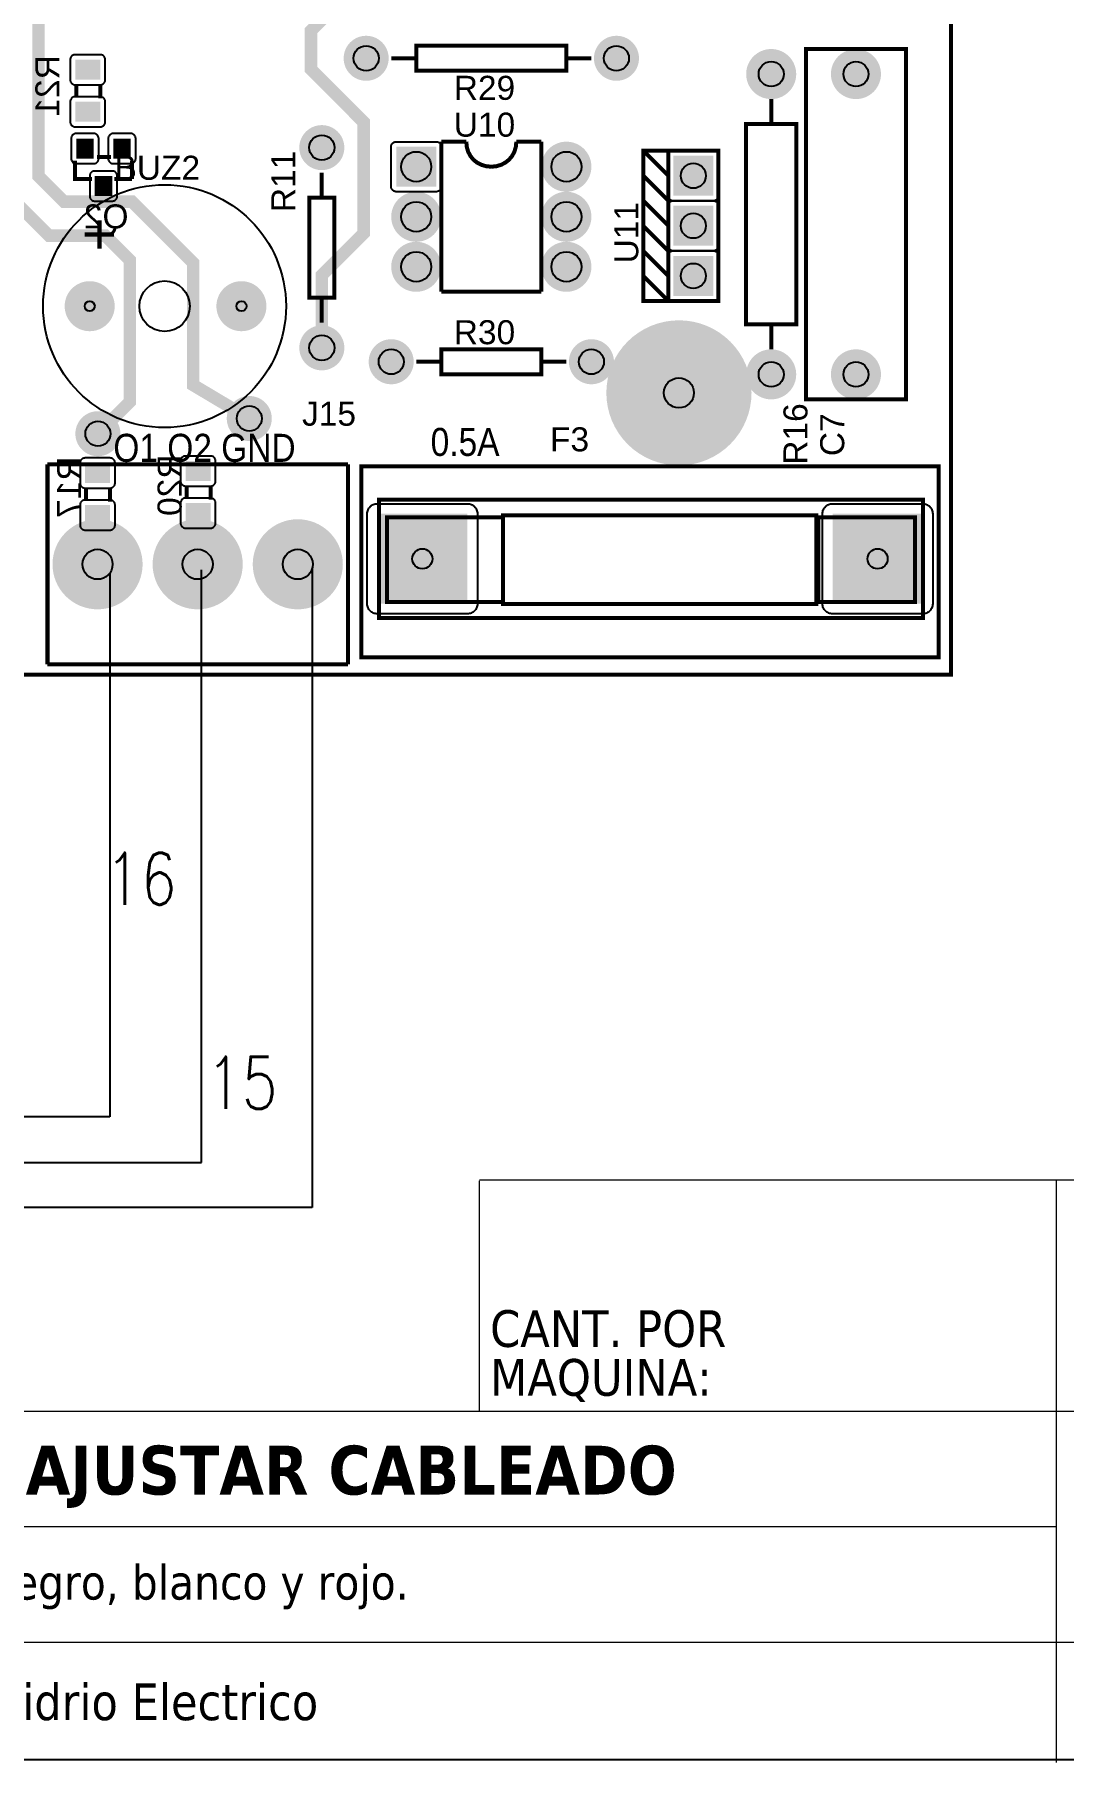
# Model space of a CAD drawing. Header units: inches. Extents: x 15 to 148, y 10 to 111.
# Drawn here: x 139.42 to 143.12, y 94.56 to 100.78 of the extents above; entities that cross this region are included whole.
import ezdxf
from ezdxf.enums import TextEntityAlignment as Align

# ---------------------------------------------------------------- set-up
doc = ezdxf.new("R2010")
doc.units = ezdxf.units.IN
doc.header["$MEASUREMENT"] = 0
doc.linetypes.add('CENTERX2', pattern=[20.32, 12.7, -2.54, 2.54, -2.54])
for name, color, linetype in [('BLK_12AWG', 7, 'Continuous'), ('CONTORNO', 179, 'Continuous'), ('WIREFIXED', 158, 'Continuous')]:
    doc.layers.add(name, color=color, linetype=linetype)
doc.styles.add('SLDTEXTSTYLE0', font='tahoma.ttf')
doc.styles.add('SLDTEXTSTYLE1', font='')
doc.styles.add('WD', font='romans.shx')
doc.styles.get('SLDTEXTSTYLE1').set_extended_font_data('Tahoma', bold=True)

# ---------------------------------------------------------------- blocks, each defined once
blk = doc.blocks.new('SW_NOTE_4')
at = {"color": 0, "linetype": 'Continuous', "lineweight": 0, "char_height": 1.5875, "attachment_point": 1, "style": 'SLDTEXTSTYLE0'}
for s, insert in [('CANT. POR ', (0, 2.016)), ('MAQUINA:', (0, -0.1))]:
    blk.add_mtext(s, dxfattribs=dict(at, insert=insert))
blk = doc.blocks.new('RPAD')
blk.add_trace([(-0.5, -0.5), (-0.5, 0.5), (0.5, -0.5), (0.5, 0.5)])
blk = doc.blocks.new('EPAD')
at = {"const_width": 0.5}
blk.add_lwpolyline([(-0.25, 0, 1), (0.25, 0, 1)], format="xyb", close=True, dxfattribs=at)
blk = doc.blocks.new('TarjetaNueva')
for points, const_width in [([(148.8404, 101.121), (152.9585, 101.121), (152.9585, 105.2273), (148.8404, 105.2273), (148.8404, 101.121)], 0.008), ([(148.8404, 101.121), (152.9585, 101.121), (152.9585, 105.2273), (148.8404, 105.2273), (148.8404, 101.121)], 0.008), ([(148.8404, 101.121), (152.9585, 101.121), (152.9585, 105.2273), (148.8404, 105.2273), (148.8404, 101.121)], 0.008), ([(151.7018, 101.774), (151.7018, 101.9194), (151.7853, 102.0029), (151.7853, 102.225), (151.6802, 102.3302), (151.6802, 102.4077), (151.7381, 102.4656), (151.7381, 102.9664), (151.7192, 102.9853)], 0.025), ([(151.2545, 101.6024), (151.3184, 101.6663), (151.3184, 101.9492), (151.2696, 101.998), (151.1568, 101.998), (151.0407, 102.1142), (151.0407, 102.3924), (151.0357, 102.4674)], 0.025), ([(151.1357, 102.4674), (151.1357, 102.117), (151.1869, 102.0659), (151.323, 102.0659), (151.4447, 101.9441), (151.4447, 101.6997), (151.5569, 101.6328)], 0.025), ([(151.8904, 102.3275), (152.1904, 102.3275), (152.1904, 102.3775), (151.8904, 102.3775), (151.8904, 102.3275)], 0.008), ([(151.8904, 102.3275), (152.1904, 102.3275), (152.1904, 102.3775), (151.8904, 102.3775), (151.8904, 102.3275)], 0.008), ([(151.8904, 102.3275), (152.1904, 102.3275), (152.1904, 102.3775), (151.8904, 102.3775), (151.8904, 102.3275)], 0.008), ([(152.6688, 101.671), (152.8688, 101.671), (152.8688, 102.371), (152.6688, 102.371), (152.6688, 101.671)], 0.008), ([(152.6688, 101.671), (152.8688, 101.671), (152.8688, 102.371), (152.6688, 102.371), (152.6688, 101.671)], 0.008), ([(152.6688, 101.671), (152.8688, 101.671), (152.8688, 102.371), (152.6688, 102.371), (152.6688, 101.671)], 0.008), ([(151.8904, 102.3525), (151.8404, 102.3525)], 0.008), ([(151.8904, 102.3525), (151.8404, 102.3525)], 0.008), ([(151.8904, 102.3525), (151.8404, 102.3525)], 0.008), ([(152.2404, 102.3525), (152.1904, 102.3525)], 0.008), ([(152.2404, 102.3525), (152.1904, 102.3525)], 0.008), ([(152.2404, 102.3525), (152.1904, 102.3525)], 0.008), ([(151.2111, 102.3006), (151.2111, 102.2736)], 0.008), ([(151.2111, 102.3006), (151.2111, 102.2736)], 0.008), ([(151.2111, 102.3006), (151.2111, 102.2736)], 0.008), ([(151.2591, 102.3006), (151.2591, 102.2726)], 0.008), ([(151.2591, 102.3006), (151.2591, 102.2726)], 0.008), ([(151.2591, 102.3006), (151.2591, 102.2726)], 0.008), ([(152.5995, 102.271), (152.5995, 102.221)], 0.008), ([(152.5995, 102.271), (152.5995, 102.221)], 0.008), ([(152.5995, 102.271), (152.5995, 102.221)], 0.008), ([(152.5495, 101.821), (152.6495, 101.821), (152.6495, 102.221), (152.5495, 102.221), (152.5495, 101.821)], 0.008), ([(152.5495, 101.821), (152.6495, 101.821), (152.6495, 102.221), (152.5495, 102.221), (152.5495, 101.821)], 0.008), ([(152.5495, 101.821), (152.6495, 101.821), (152.6495, 102.221), (152.5495, 102.221), (152.5495, 101.821)], 0.008), ([(151.2806, 102.1552), (151.2526, 102.1552)], 0.008), ([(151.2806, 102.1552), (151.2526, 102.1552)], 0.008), ([(151.2806, 102.1552), (151.2526, 102.1552)], 0.008), ([(151.9404, 102.1859), (151.9904, 102.1859)], 0.008), ([(151.9404, 102.1859), (151.9404, 101.8859)], 0.008), ([(151.9404, 102.1859), (151.9904, 102.1859)], 0.008), ([(151.9404, 102.1859), (151.9404, 101.8859)], 0.008), ([(151.9404, 102.1859), (151.9904, 102.1859)], 0.008), ([(151.9404, 102.1859), (151.9404, 101.8859)], 0.008), ([(152.0404, 102.1359), (152.0299, 102.1369), (152.0204, 102.1397), (152.0118, 102.1441), (152.0045, 102.1501), (151.9986, 102.1574), (151.9941, 102.1659), (151.9914, 102.1755), (151.9904, 102.1859)], 0.008), ([(152.0404, 102.1359), (152.0299, 102.1369), (152.0204, 102.1397), (152.0118, 102.1441), (152.0045, 102.1501), (151.9986, 102.1574), (151.9941, 102.1659), (151.9914, 102.1755), (151.9904, 102.1859)], 0.008), ([(152.0404, 102.1359), (152.0299, 102.1369), (152.0204, 102.1397), (152.0118, 102.1441), (152.0045, 102.1501), (151.9986, 102.1574), (151.9941, 102.1659), (151.9914, 102.1755), (151.9904, 102.1859)], 0.008), ([(152.0404, 102.1359), (152.0506, 102.1369), (152.06, 102.1397), (152.0685, 102.1441), (152.0759, 102.1501), (152.082, 102.1574), (152.0865, 102.1659), (152.0894, 102.1755), (152.0904, 102.1859)], 0.008), ([(152.0404, 102.1359), (152.0506, 102.1369), (152.06, 102.1397), (152.0685, 102.1441), (152.0759, 102.1501), (152.082, 102.1574), (152.0865, 102.1659), (152.0894, 102.1755), (152.0904, 102.1859)], 0.008), ([(152.0404, 102.1359), (152.0506, 102.1369), (152.06, 102.1397), (152.0685, 102.1441), (152.0759, 102.1501), (152.082, 102.1574), (152.0865, 102.1659), (152.0894, 102.1755), (152.0904, 102.1859)], 0.008), ([(152.0904, 102.1859), (152.1404, 102.1859)], 0.008), ([(152.0904, 102.1859), (152.1404, 102.1859)], 0.008), ([(152.0904, 102.1859), (152.1404, 102.1859)], 0.008), ([(152.1404, 102.1859), (152.1404, 101.8859)], 0.008), ([(152.1404, 102.1859), (152.1404, 101.8859)], 0.008), ([(152.1404, 102.1859), (152.1404, 101.8859)], 0.008), ([(152.394, 101.8678), (152.494, 101.8678), (152.494, 102.1678), (152.394, 102.1678), (152.394, 101.8678), (152.344, 101.8678), (152.344, 102.1678), (152.394, 102.1678)], 0.008), ([(152.394, 102.1178), (152.344, 102.1678)], 0.008), ([(152.394, 101.8678), (152.494, 101.8678), (152.494, 102.1678), (152.394, 102.1678), (152.394, 101.8678), (152.344, 101.8678), (152.344, 102.1678), (152.394, 102.1678)], 0.008), ([(152.394, 102.1178), (152.344, 102.1678)], 0.008), ([(152.394, 101.8678), (152.494, 101.8678), (152.494, 102.1678), (152.394, 102.1678), (152.394, 101.8678), (152.344, 101.8678), (152.344, 102.1678), (152.394, 102.1678)], 0.008), ([(152.394, 102.1178), (152.344, 102.1678)], 0.008), ([(151.2086, 102.1482), (151.2086, 102.1112), (151.2426, 102.1112)], 0.008), ([(151.2086, 102.1482), (151.2086, 102.1112), (151.2426, 102.1112)], 0.008), ([(151.2086, 102.1482), (151.2086, 102.1112), (151.2426, 102.1112)], 0.008), ([(151.3226, 102.1112), (151.3226, 102.1472)], 0.008), ([(151.3226, 102.1112), (151.3226, 102.1472)], 0.008), ([(151.3226, 102.1112), (151.3226, 102.1472)], 0.008), ([(151.7018, 102.124), (151.7018, 102.074)], 0.008), ([(151.7018, 102.124), (151.7018, 102.074)], 0.008), ([(151.7018, 102.124), (151.7018, 102.074)], 0.008), ([(151.3226, 102.1112), (151.2876, 102.1112)], 0.008), ([(151.3226, 102.1112), (151.2876, 102.1112)], 0.008), ([(151.3226, 102.1112), (151.2876, 102.1112)], 0.008), ([(152.394, 102.0678), (152.344, 102.1178)], 0.008), ([(152.394, 102.0678), (152.344, 102.1178)], 0.008), ([(152.394, 102.0678), (152.344, 102.1178)], 0.008), ([(151.6768, 101.874), (151.7268, 101.874), (151.7268, 102.074), (151.6768, 102.074), (151.6768, 101.874)], 0.008), ([(151.6768, 101.874), (151.7268, 101.874), (151.7268, 102.074), (151.6768, 102.074), (151.6768, 101.874)], 0.008), ([(151.6768, 101.874), (151.7268, 101.874), (151.7268, 102.074), (151.6768, 102.074), (151.6768, 101.874)], 0.008), ([(152.394, 102.0178), (152.344, 102.0678)], 0.008), ([(152.394, 102.0178), (152.344, 102.0678)], 0.008), ([(152.394, 102.0178), (152.344, 102.0678)], 0.008), ([(152.394, 101.9678), (152.344, 102.0178)], 0.008), ([(152.394, 101.9678), (152.344, 102.0178)], 0.008), ([(152.394, 101.9678), (152.344, 102.0178)], 0.008), ([(152.394, 101.9178), (152.344, 101.9678)], 0.008), ([(152.394, 101.9178), (152.344, 101.9678)], 0.008), ([(152.394, 101.9178), (152.344, 101.9678)], 0.008), ([(152.394, 101.8678), (152.344, 101.9178)], 0.008), ([(152.394, 101.8678), (152.344, 101.9178)], 0.008), ([(152.394, 101.8678), (152.344, 101.9178)], 0.008), ([(151.9404, 101.8859), (152.1404, 101.8859)], 0.008), ([(151.9404, 101.8859), (152.1404, 101.8859)], 0.008), ([(151.9404, 101.8859), (152.1404, 101.8859)], 0.008), ([(151.7018, 101.874), (151.7018, 101.824)], 0.008), ([(151.7018, 101.874), (151.7018, 101.824)], 0.008), ([(151.7018, 101.874), (151.7018, 101.824)], 0.008), ([(152.5995, 101.821), (152.5995, 101.771)], 0.008), ([(152.5995, 101.821), (152.5995, 101.771)], 0.008), ([(152.5995, 101.821), (152.5995, 101.771)], 0.008), ([(151.8904, 101.7462), (151.9404, 101.7462)], 0.008), ([(151.8904, 101.7462), (151.9404, 101.7462)], 0.008), ([(151.8904, 101.7462), (151.9404, 101.7462)], 0.008), ([(151.9404, 101.7212), (152.1404, 101.7212), (152.1404, 101.7712), (151.9404, 101.7712), (151.9404, 101.7212)], 0.008), ([(151.9404, 101.7212), (152.1404, 101.7212), (152.1404, 101.7712), (151.9404, 101.7712), (151.9404, 101.7212)], 0.008), ([(151.9404, 101.7212), (152.1404, 101.7212), (152.1404, 101.7712), (151.9404, 101.7712), (151.9404, 101.7212)], 0.008), ([(152.1404, 101.7462), (152.1904, 101.7462)], 0.008), ([(152.1404, 101.7462), (152.1904, 101.7462)], 0.008), ([(152.1404, 101.7462), (152.1904, 101.7462)], 0.008), ([(151.1538, 101.5415), (151.1538, 101.1415)], 0.008), ([(151.7538, 101.5415), (151.1538, 101.5415)], 0.008), ([(151.1538, 101.5415), (151.1538, 101.1415)], 0.008), ([(151.7538, 101.5415), (151.1538, 101.5415)], 0.008), ([(151.1538, 101.5415), (151.1538, 101.1415)], 0.008), ([(151.7538, 101.5415), (151.1538, 101.5415)], 0.008), ([(151.7538, 101.5415), (151.7538, 101.1415)], 0.008), ([(151.7538, 101.5415), (151.7538, 101.1415)], 0.008), ([(151.7538, 101.5415), (151.7538, 101.1415)], 0.008), ([(151.7806, 101.1556), (152.9341, 101.1556), (152.9341, 101.5375), (151.7806, 101.5375), (151.7806, 101.1556)], 0.008), ([(151.7806, 101.1556), (152.9341, 101.1556), (152.9341, 101.5375), (151.7806, 101.5375), (151.7806, 101.1556)], 0.008), ([(151.7806, 101.1556), (152.9341, 101.1556), (152.9341, 101.5375), (151.7806, 101.5375), (151.7806, 101.1556)], 0.008), ([(151.4316, 101.4988), (151.4316, 101.4718)], 0.008), ([(151.4316, 101.4988), (151.4316, 101.4718)], 0.008), ([(151.4316, 101.4988), (151.4316, 101.4718)], 0.008), ([(151.4796, 101.4988), (151.4796, 101.4708)], 0.008), ([(151.4796, 101.4988), (151.4796, 101.4708)], 0.008), ([(151.4796, 101.4988), (151.4796, 101.4708)], 0.008), ([(151.2308, 101.4949), (151.2308, 101.4679)], 0.008), ([(151.2308, 101.4949), (151.2308, 101.4679)], 0.008), ([(151.2308, 101.4949), (151.2308, 101.4679)], 0.008), ([(151.2788, 101.4949), (151.2788, 101.4669)], 0.008), ([(151.2788, 101.4949), (151.2788, 101.4669)], 0.008), ([(151.2788, 101.4949), (151.2788, 101.4669)], 0.008), ([(151.816, 101.2344), (152.9026, 101.2344), (152.9026, 101.4706), (151.816, 101.4706), (151.816, 101.2344)], 0.008), ([(151.816, 101.2344), (152.9026, 101.2344), (152.9026, 101.4706), (151.816, 101.4706), (151.816, 101.2344)], 0.008), ([(151.816, 101.2344), (152.9026, 101.2344), (152.9026, 101.4706), (151.816, 101.4706), (151.816, 101.2344)], 0.008), ([(151.8318, 101.2659), (152.064, 101.2659), (152.064, 101.4352), (151.8318, 101.4352), (151.8318, 101.2659)], 0.008), ([(151.8318, 101.2659), (152.064, 101.2659), (152.064, 101.4352), (151.8318, 101.4352), (151.8318, 101.2659)], 0.008), ([(151.8318, 101.2659), (152.064, 101.2659), (152.064, 101.4352), (151.8318, 101.4352), (151.8318, 101.2659)], 0.008), ([(152.064, 101.2619), (152.69, 101.2619), (152.69, 101.4391), (152.064, 101.4391), (152.064, 101.2619)], 0.008), ([(152.064, 101.2619), (152.69, 101.2619), (152.69, 101.4391), (152.064, 101.4391), (152.064, 101.2619)], 0.008), ([(152.064, 101.2619), (152.69, 101.2619), (152.69, 101.4391), (152.064, 101.4391), (152.064, 101.2619)], 0.008), ([(152.694, 101.2659), (152.8869, 101.2659), (152.8869, 101.4352), (152.694, 101.4352), (152.694, 101.2659)], 0.008), ([(152.694, 101.2659), (152.8869, 101.2659), (152.8869, 101.4352), (152.694, 101.4352), (152.694, 101.2659)], 0.008), ([(152.694, 101.2659), (152.8869, 101.2659), (152.8869, 101.4352), (152.694, 101.4352), (152.694, 101.2659)], 0.008), ([(151.1538, 101.1415), (151.7538, 101.1415)], 0.008), ([(151.1538, 101.1415), (151.7538, 101.1415)], 0.008), ([(151.1538, 101.1415), (151.7538, 101.1415)], 0.008)]:
    blk.add_lwpolyline(points, dxfattribs=dict(const_width=const_width))
for points in [[(151.1991, 102.3496), (151.1991, 102.3096), (151.1992, 102.3086), (151.1993, 102.3076), (151.1996, 102.3066), (151.1999, 102.3057), (151.2003, 102.3048), (151.2008, 102.304), (151.2014, 102.3032), (151.202, 102.3025), (151.2027, 102.3019), (151.2035, 102.3013), (151.2043, 102.3008), (151.2052, 102.3004), (151.2061, 102.3001), (151.2071, 102.2998), (151.2081, 102.2997), (151.2091, 102.2996), (151.2591, 102.2996), (151.2602, 102.2997), (151.2612, 102.2998), (151.2621, 102.3001), (151.2631, 102.3004), (151.2639, 102.3008), (151.2648, 102.3013), (151.2655, 102.3019), (151.2662, 102.3025), (151.2669, 102.3032), (151.2674, 102.304), (151.2679, 102.3048), (151.2683, 102.3057), (151.2687, 102.3066), (151.2689, 102.3076), (151.2691, 102.3086), (151.2691, 102.3096), (151.2691, 102.3496), (151.2691, 102.3507), (151.2689, 102.3517), (151.2687, 102.3527), (151.2683, 102.3536), (151.2679, 102.3545), (151.2674, 102.3553), (151.2669, 102.356), (151.2662, 102.3568), (151.2655, 102.3574), (151.2648, 102.358), (151.2639, 102.3585), (151.2631, 102.3589), (151.2621, 102.3592), (151.2612, 102.3594), (151.2602, 102.3596), (151.2591, 102.3596), (151.2091, 102.3596), (151.2081, 102.3596), (151.2071, 102.3594), (151.2061, 102.3592), (151.2052, 102.3589), (151.2043, 102.3585), (151.2035, 102.358), (151.2027, 102.3574), (151.202, 102.3568), (151.2014, 102.356), (151.2008, 102.3553), (151.2003, 102.3545), (151.1999, 102.3536), (151.1996, 102.3527), (151.1993, 102.3517), (151.1992, 102.3507), (151.1991, 102.3496)], [(151.1991, 102.2656), (151.1991, 102.2256), (151.1992, 102.2246), (151.1993, 102.2236), (151.1996, 102.2226), (151.1999, 102.2217), (151.2003, 102.2208), (151.2008, 102.22), (151.2014, 102.2192), (151.202, 102.2185), (151.2027, 102.2179), (151.2035, 102.2173), (151.2043, 102.2168), (151.2052, 102.2164), (151.2061, 102.2161), (151.2071, 102.2158), (151.2081, 102.2157), (151.2091, 102.2156), (151.2591, 102.2156), (151.2602, 102.2157), (151.2612, 102.2158), (151.2621, 102.2161), (151.2631, 102.2164), (151.2639, 102.2168), (151.2648, 102.2173), (151.2655, 102.2179), (151.2662, 102.2185), (151.2669, 102.2192), (151.2674, 102.22), (151.2679, 102.2208), (151.2683, 102.2217), (151.2687, 102.2226), (151.2689, 102.2236), (151.2691, 102.2246), (151.2691, 102.2256), (151.2691, 102.2656), (151.2691, 102.2667), (151.2689, 102.2677), (151.2687, 102.2687), (151.2683, 102.2696), (151.2679, 102.2705), (151.2674, 102.2713), (151.2669, 102.272), (151.2662, 102.2728), (151.2655, 102.2734), (151.2648, 102.274), (151.2639, 102.2745), (151.2631, 102.2749), (151.2621, 102.2752), (151.2612, 102.2754), (151.2602, 102.2756), (151.2591, 102.2756), (151.2091, 102.2756), (151.2081, 102.2756), (151.2071, 102.2754), (151.2061, 102.2752), (151.2052, 102.2749), (151.2043, 102.2745), (151.2035, 102.274), (151.2027, 102.2734), (151.202, 102.2728), (151.2014, 102.272), (151.2008, 102.2713), (151.2003, 102.2705), (151.1999, 102.2696), (151.1996, 102.2687), (151.1993, 102.2677), (151.1992, 102.2667), (151.1991, 102.2656)], [(151.2461, 102.2022), (151.2111, 102.2022), (151.2101, 102.2021), (151.2091, 102.202), (151.2081, 102.2017), (151.2072, 102.2014), (151.2063, 102.201), (151.2055, 102.2005), (151.2047, 102.1999), (151.204, 102.1993), (151.2034, 102.1986), (151.2028, 102.1978), (151.2023, 102.197), (151.2019, 102.1961), (151.2016, 102.1952), (151.2013, 102.1942), (151.2012, 102.1932), (151.2011, 102.1922), (151.2011, 102.1522), (151.2012, 102.1511), (151.2013, 102.1501), (151.2016, 102.1492), (151.2019, 102.1482), (151.2023, 102.1474), (151.2028, 102.1465), (151.2034, 102.1458), (151.204, 102.1451), (151.2047, 102.1444), (151.2055, 102.1438), (151.2063, 102.1433), (151.2072, 102.1429), (151.2081, 102.1426), (151.2091, 102.1424), (151.2101, 102.1422), (151.2111, 102.1422), (151.2461, 102.1422), (151.2472, 102.1422), (151.2482, 102.1424), (151.2491, 102.1426), (151.25, 102.1429), (151.2509, 102.1433), (151.2517, 102.1438), (151.2525, 102.1444), (151.2532, 102.1451), (151.2539, 102.1458), (151.2544, 102.1465), (151.2549, 102.1474), (151.2553, 102.1482), (151.2557, 102.1492), (151.2559, 102.1501), (151.2561, 102.1511), (151.2561, 102.1522), (151.2561, 102.1922), (151.2561, 102.1932), (151.2559, 102.1942), (151.2557, 102.1952), (151.2553, 102.1961), (151.2549, 102.197), (151.2544, 102.1978), (151.2539, 102.1986), (151.2532, 102.1993), (151.2525, 102.1999), (151.2517, 102.2005), (151.2509, 102.201), (151.25, 102.2014), (151.2491, 102.2017), (151.2482, 102.202), (151.2472, 102.2021), (151.2461, 102.2022)], [(151.3201, 102.2022), (151.2851, 102.2022), (151.2841, 102.2021), (151.2831, 102.202), (151.2821, 102.2017), (151.2812, 102.2014), (151.2803, 102.201), (151.2795, 102.2005), (151.2787, 102.1999), (151.278, 102.1993), (151.2774, 102.1986), (151.2768, 102.1978), (151.2763, 102.197), (151.2759, 102.1961), (151.2756, 102.1952), (151.2753, 102.1942), (151.2752, 102.1932), (151.2751, 102.1922), (151.2751, 102.1522), (151.2752, 102.1511), (151.2753, 102.1501), (151.2756, 102.1492), (151.2759, 102.1482), (151.2763, 102.1474), (151.2768, 102.1465), (151.2774, 102.1458), (151.278, 102.1451), (151.2787, 102.1444), (151.2795, 102.1438), (151.2803, 102.1433), (151.2812, 102.1429), (151.2821, 102.1426), (151.2831, 102.1424), (151.2841, 102.1422), (151.2851, 102.1422), (151.3201, 102.1422), (151.3212, 102.1422), (151.3222, 102.1424), (151.3231, 102.1426), (151.324, 102.1429), (151.3249, 102.1433), (151.3257, 102.1438), (151.3265, 102.1444), (151.3272, 102.1451), (151.3279, 102.1458), (151.3284, 102.1465), (151.3289, 102.1474), (151.3293, 102.1482), (151.3297, 102.1492), (151.3299, 102.1501), (151.3301, 102.1511), (151.3301, 102.1522), (151.3301, 102.1922), (151.3301, 102.1932), (151.3299, 102.1942), (151.3297, 102.1952), (151.3293, 102.1961), (151.3289, 102.197), (151.3284, 102.1978), (151.3279, 102.1986), (151.3272, 102.1993), (151.3265, 102.1999), (151.3257, 102.2005), (151.3249, 102.201), (151.324, 102.2014), (151.3231, 102.2017), (151.3222, 102.202), (151.3212, 102.2021), (151.3201, 102.2022)], [(151.9404, 102.1759), (151.9404, 102.0959), (151.9404, 102.0949), (151.9402, 102.0939), (151.94, 102.0929), (151.9396, 102.092), (151.9392, 102.0911), (151.9387, 102.0903), (151.9382, 102.0895), (151.9375, 102.0888), (151.9368, 102.0882), (151.936, 102.0876), (151.9352, 102.0871), (151.9343, 102.0867), (151.9334, 102.0864), (151.9325, 102.0861), (151.9315, 102.086), (151.9304, 102.0859), (151.8504, 102.0859), (151.8494, 102.086), (151.8484, 102.0861), (151.8474, 102.0864), (151.8465, 102.0867), (151.8456, 102.0871), (151.8448, 102.0876), (151.844, 102.0882), (151.8433, 102.0888), (151.8427, 102.0895), (151.8421, 102.0903), (151.8416, 102.0911), (151.8412, 102.092), (151.8409, 102.0929), (151.8406, 102.0939), (151.8405, 102.0949), (151.8404, 102.0959), (151.8404, 102.1759), (151.8405, 102.177), (151.8406, 102.178), (151.8409, 102.179), (151.8412, 102.1799), (151.8416, 102.1808), (151.8421, 102.1816), (151.8427, 102.1823), (151.8433, 102.1831), (151.844, 102.1837), (151.8448, 102.1843), (151.8456, 102.1848), (151.8465, 102.1852), (151.8474, 102.1855), (151.8484, 102.1857), (151.8494, 102.1859), (151.8504, 102.1859), (151.9304, 102.1859), (151.9315, 102.1859), (151.9325, 102.1857), (151.9334, 102.1855), (151.9343, 102.1852), (151.9352, 102.1848), (151.936, 102.1843), (151.9368, 102.1837), (151.9375, 102.1831), (151.9382, 102.1823), (151.9387, 102.1816), (151.9392, 102.1808), (151.9396, 102.1799), (151.94, 102.179), (151.9402, 102.178), (151.9404, 102.177), (151.9404, 102.1759)], [(152.394, 102.0778), (152.394, 102.1578), (152.394, 102.1589), (152.3942, 102.1599), (152.3944, 102.1608), (152.3947, 102.1618), (152.3951, 102.1626), (152.3956, 102.1635), (152.3962, 102.1642), (152.3968, 102.1649), (152.3976, 102.1656), (152.3983, 102.1662), (152.3991, 102.1666), (152.4, 102.1671), (152.4009, 102.1674), (152.4019, 102.1676), (152.4029, 102.1678), (152.404, 102.1678), (152.484, 102.1678), (152.485, 102.1678), (152.486, 102.1676), (152.487, 102.1674), (152.4879, 102.1671), (152.4888, 102.1666), (152.4896, 102.1662), (152.4904, 102.1656), (152.4911, 102.1649), (152.4917, 102.1642), (152.4923, 102.1635), (152.4928, 102.1626), (152.4932, 102.1618), (152.4935, 102.1608), (152.4938, 102.1599), (152.4939, 102.1589), (152.494, 102.1578), (152.494, 102.0778), (152.4939, 102.0768), (152.4938, 102.0758), (152.4935, 102.0748), (152.4932, 102.0739), (152.4928, 102.073), (152.4923, 102.0722), (152.4917, 102.0714), (152.4911, 102.0707), (152.4904, 102.0701), (152.4896, 102.0695), (152.4888, 102.069), (152.4879, 102.0686), (152.487, 102.0683), (152.486, 102.068), (152.485, 102.0679), (152.484, 102.0678), (152.404, 102.0678), (152.4029, 102.0679), (152.4019, 102.068), (152.4009, 102.0683), (152.4, 102.0686), (152.3991, 102.069), (152.3983, 102.0695), (152.3976, 102.0701), (152.3968, 102.0707), (152.3962, 102.0714), (152.3956, 102.0722), (152.3951, 102.073), (152.3947, 102.0739), (152.3944, 102.0748), (152.3942, 102.0758), (152.394, 102.0768), (152.394, 102.0778)], [(151.2831, 102.1272), (151.2481, 102.1272), (151.2471, 102.1271), (151.2461, 102.127), (151.2451, 102.1267), (151.2442, 102.1264), (151.2433, 102.126), (151.2425, 102.1255), (151.2417, 102.1249), (151.241, 102.1243), (151.2404, 102.1236), (151.2398, 102.1228), (151.2393, 102.122), (151.2389, 102.1211), (151.2386, 102.1202), (151.2383, 102.1192), (151.2382, 102.1182), (151.2381, 102.1172), (151.2381, 102.0772), (151.2382, 102.0761), (151.2383, 102.0751), (151.2386, 102.0742), (151.2389, 102.0732), (151.2393, 102.0724), (151.2398, 102.0715), (151.2404, 102.0708), (151.241, 102.0701), (151.2417, 102.0694), (151.2425, 102.0688), (151.2433, 102.0683), (151.2442, 102.0679), (151.2451, 102.0676), (151.2461, 102.0674), (151.2471, 102.0672), (151.2481, 102.0672), (151.2831, 102.0672), (151.2842, 102.0672), (151.2852, 102.0674), (151.2861, 102.0676), (151.287, 102.0679), (151.2879, 102.0683), (151.2887, 102.0688), (151.2895, 102.0694), (151.2902, 102.0701), (151.2909, 102.0708), (151.2914, 102.0715), (151.2919, 102.0724), (151.2923, 102.0732), (151.2927, 102.0742), (151.2929, 102.0751), (151.2931, 102.0761), (151.2931, 102.0772), (151.2931, 102.1172), (151.2931, 102.1182), (151.2929, 102.1192), (151.2927, 102.1202), (151.2923, 102.1211), (151.2919, 102.122), (151.2914, 102.1228), (151.2909, 102.1236), (151.2902, 102.1243), (151.2895, 102.1249), (151.2887, 102.1255), (151.2879, 102.126), (151.287, 102.1264), (151.2861, 102.1267), (151.2852, 102.127), (151.2842, 102.1271), (151.2831, 102.1272)], [(152.394, 101.9778), (152.394, 102.0578), (152.394, 102.0589), (152.3942, 102.0599), (152.3944, 102.0608), (152.3947, 102.0618), (152.3951, 102.0626), (152.3956, 102.0635), (152.3962, 102.0642), (152.3968, 102.0649), (152.3976, 102.0656), (152.3983, 102.0662), (152.3991, 102.0666), (152.4, 102.0671), (152.4009, 102.0674), (152.4019, 102.0676), (152.4029, 102.0678), (152.404, 102.0678), (152.484, 102.0678), (152.485, 102.0678), (152.486, 102.0676), (152.487, 102.0674), (152.4879, 102.0671), (152.4888, 102.0666), (152.4896, 102.0662), (152.4904, 102.0656), (152.4911, 102.0649), (152.4917, 102.0642), (152.4923, 102.0635), (152.4928, 102.0626), (152.4932, 102.0618), (152.4935, 102.0608), (152.4938, 102.0599), (152.4939, 102.0589), (152.494, 102.0578), (152.494, 101.9778), (152.4939, 101.9768), (152.4938, 101.9758), (152.4935, 101.9748), (152.4932, 101.9739), (152.4928, 101.973), (152.4923, 101.9722), (152.4917, 101.9714), (152.4911, 101.9707), (152.4904, 101.9701), (152.4896, 101.9695), (152.4888, 101.969), (152.4879, 101.9686), (152.487, 101.9683), (152.486, 101.968), (152.485, 101.9679), (152.484, 101.9678), (152.404, 101.9678), (152.4029, 101.9679), (152.4019, 101.968), (152.4009, 101.9683), (152.4, 101.9686), (152.3991, 101.969), (152.3983, 101.9695), (152.3976, 101.9701), (152.3968, 101.9707), (152.3962, 101.9714), (152.3956, 101.9722), (152.3951, 101.973), (152.3947, 101.9739), (152.3944, 101.9748), (152.3942, 101.9758), (152.394, 101.9768), (152.394, 101.9778)], [(152.394, 101.8778), (152.394, 101.9578), (152.394, 101.9589), (152.3942, 101.9599), (152.3944, 101.9608), (152.3947, 101.9618), (152.3951, 101.9626), (152.3956, 101.9635), (152.3962, 101.9642), (152.3968, 101.9649), (152.3976, 101.9656), (152.3983, 101.9662), (152.3991, 101.9666), (152.4, 101.9671), (152.4009, 101.9674), (152.4019, 101.9676), (152.4029, 101.9678), (152.404, 101.9678), (152.484, 101.9678), (152.485, 101.9678), (152.486, 101.9676), (152.487, 101.9674), (152.4879, 101.9671), (152.4888, 101.9666), (152.4896, 101.9662), (152.4904, 101.9656), (152.4911, 101.9649), (152.4917, 101.9642), (152.4923, 101.9635), (152.4928, 101.9626), (152.4932, 101.9618), (152.4935, 101.9608), (152.4938, 101.9599), (152.4939, 101.9589), (152.494, 101.9578), (152.494, 101.8778), (152.4939, 101.8768), (152.4938, 101.8758), (152.4935, 101.8748), (152.4932, 101.8739), (152.4928, 101.873), (152.4923, 101.8722), (152.4917, 101.8714), (152.4911, 101.8707), (152.4904, 101.8701), (152.4896, 101.8695), (152.4888, 101.869), (152.4879, 101.8686), (152.487, 101.8683), (152.486, 101.868), (152.485, 101.8679), (152.484, 101.8678), (152.404, 101.8678), (152.4029, 101.8679), (152.4019, 101.868), (152.4009, 101.8683), (152.4, 101.8686), (152.3991, 101.869), (152.3983, 101.8695), (152.3976, 101.8701), (152.3968, 101.8707), (152.3962, 101.8714), (152.3956, 101.8722), (152.3951, 101.873), (152.3947, 101.8739), (152.3944, 101.8748), (152.3942, 101.8758), (152.394, 101.8768), (152.394, 101.8778)], [(151.2188, 101.5439), (151.2188, 101.5039), (151.2189, 101.5028), (151.219, 101.5018), (151.2192, 101.5009), (151.2196, 101.4999), (151.22, 101.4991), (151.2205, 101.4982), (151.2211, 101.4975), (151.2217, 101.4968), (151.2224, 101.4961), (151.2232, 101.4956), (151.224, 101.4951), (151.2249, 101.4947), (151.2258, 101.4943), (151.2268, 101.4941), (151.2278, 101.4939), (151.2288, 101.4939), (151.2788, 101.4939), (151.2798, 101.4939), (151.2808, 101.4941), (151.2818, 101.4943), (151.2827, 101.4947), (151.2836, 101.4951), (151.2844, 101.4956), (151.2852, 101.4961), (151.2859, 101.4968), (151.2865, 101.4975), (151.2871, 101.4982), (151.2876, 101.4991), (151.288, 101.4999), (151.2884, 101.5009), (151.2886, 101.5018), (151.2887, 101.5028), (151.2888, 101.5039), (151.2888, 101.5439), (151.2887, 101.5449), (151.2886, 101.5459), (151.2884, 101.5469), (151.288, 101.5478), (151.2876, 101.5487), (151.2871, 101.5495), (151.2865, 101.5503), (151.2859, 101.551), (151.2852, 101.5516), (151.2844, 101.5522), (151.2836, 101.5527), (151.2827, 101.5531), (151.2818, 101.5534), (151.2808, 101.5537), (151.2798, 101.5538), (151.2788, 101.5539), (151.2288, 101.5539), (151.2278, 101.5538), (151.2268, 101.5537), (151.2258, 101.5534), (151.2249, 101.5531), (151.224, 101.5527), (151.2232, 101.5522), (151.2224, 101.5516), (151.2217, 101.551), (151.2211, 101.5503), (151.2205, 101.5495), (151.22, 101.5487), (151.2196, 101.5478), (151.2192, 101.5469), (151.219, 101.5459), (151.2189, 101.5449), (151.2188, 101.5439)], [(151.4196, 101.5478), (151.4196, 101.5078), (151.4196, 101.5068), (151.4198, 101.5058), (151.42, 101.5048), (151.4204, 101.5039), (151.4208, 101.503), (151.4213, 101.5022), (151.4218, 101.5014), (151.4225, 101.5007), (151.4232, 101.5001), (151.424, 101.4995), (151.4248, 101.499), (151.4257, 101.4986), (151.4266, 101.4983), (151.4275, 101.498), (151.4285, 101.4979), (151.4296, 101.4978), (151.4796, 101.4978), (151.4806, 101.4979), (151.4816, 101.498), (151.4826, 101.4983), (151.4835, 101.4986), (151.4844, 101.499), (151.4852, 101.4995), (151.486, 101.5001), (151.4867, 101.5007), (151.4873, 101.5014), (151.4879, 101.5022), (151.4884, 101.503), (151.4888, 101.5039), (151.4891, 101.5048), (151.4894, 101.5058), (151.4895, 101.5068), (151.4896, 101.5078), (151.4896, 101.5478), (151.4895, 101.5489), (151.4894, 101.5499), (151.4891, 101.5508), (151.4888, 101.5518), (151.4884, 101.5526), (151.4879, 101.5535), (151.4873, 101.5542), (151.4867, 101.5549), (151.486, 101.5556), (151.4852, 101.5561), (151.4844, 101.5566), (151.4835, 101.557), (151.4826, 101.5574), (151.4816, 101.5576), (151.4806, 101.5578), (151.4796, 101.5578), (151.4296, 101.5578), (151.4285, 101.5578), (151.4275, 101.5576), (151.4266, 101.5574), (151.4257, 101.557), (151.4248, 101.5566), (151.424, 101.5561), (151.4232, 101.5556), (151.4225, 101.5549), (151.4218, 101.5542), (151.4213, 101.5535), (151.4208, 101.5526), (151.4204, 101.5518), (151.42, 101.5508), (151.4198, 101.5499), (151.4196, 101.5489), (151.4196, 101.5478)], [(151.2188, 101.4599), (151.2188, 101.4199), (151.2189, 101.4188), (151.219, 101.4178), (151.2192, 101.4169), (151.2196, 101.4159), (151.22, 101.4151), (151.2205, 101.4142), (151.2211, 101.4135), (151.2217, 101.4128), (151.2224, 101.4121), (151.2232, 101.4116), (151.224, 101.4111), (151.2249, 101.4107), (151.2258, 101.4103), (151.2268, 101.4101), (151.2278, 101.4099), (151.2288, 101.4099), (151.2788, 101.4099), (151.2798, 101.4099), (151.2808, 101.4101), (151.2818, 101.4103), (151.2827, 101.4107), (151.2836, 101.4111), (151.2844, 101.4116), (151.2852, 101.4121), (151.2859, 101.4128), (151.2865, 101.4135), (151.2871, 101.4142), (151.2876, 101.4151), (151.288, 101.4159), (151.2884, 101.4169), (151.2886, 101.4178), (151.2887, 101.4188), (151.2888, 101.4199), (151.2888, 101.4599), (151.2887, 101.4609), (151.2886, 101.4619), (151.2884, 101.4629), (151.288, 101.4638), (151.2876, 101.4647), (151.2871, 101.4655), (151.2865, 101.4663), (151.2859, 101.467), (151.2852, 101.4676), (151.2844, 101.4682), (151.2836, 101.4687), (151.2827, 101.4691), (151.2818, 101.4694), (151.2808, 101.4697), (151.2798, 101.4698), (151.2788, 101.4699), (151.2288, 101.4699), (151.2278, 101.4698), (151.2268, 101.4697), (151.2258, 101.4694), (151.2249, 101.4691), (151.224, 101.4687), (151.2232, 101.4682), (151.2224, 101.4676), (151.2217, 101.467), (151.2211, 101.4663), (151.2205, 101.4655), (151.22, 101.4647), (151.2196, 101.4638), (151.2192, 101.4629), (151.219, 101.4619), (151.2189, 101.4609), (151.2188, 101.4599)], [(151.4196, 101.4638), (151.4196, 101.4238), (151.4196, 101.4228), (151.4198, 101.4218), (151.42, 101.4208), (151.4204, 101.4199), (151.4208, 101.419), (151.4213, 101.4182), (151.4218, 101.4174), (151.4225, 101.4167), (151.4232, 101.4161), (151.424, 101.4155), (151.4248, 101.415), (151.4257, 101.4146), (151.4266, 101.4143), (151.4275, 101.414), (151.4285, 101.4139), (151.4296, 101.4138), (151.4796, 101.4138), (151.4806, 101.4139), (151.4816, 101.414), (151.4826, 101.4143), (151.4835, 101.4146), (151.4844, 101.415), (151.4852, 101.4155), (151.486, 101.4161), (151.4867, 101.4167), (151.4873, 101.4174), (151.4879, 101.4182), (151.4884, 101.419), (151.4888, 101.4199), (151.4891, 101.4208), (151.4894, 101.4218), (151.4895, 101.4228), (151.4896, 101.4238), (151.4896, 101.4638), (151.4895, 101.4649), (151.4894, 101.4659), (151.4891, 101.4668), (151.4888, 101.4678), (151.4884, 101.4686), (151.4879, 101.4695), (151.4873, 101.4702), (151.4867, 101.4709), (151.486, 101.4716), (151.4852, 101.4721), (151.4844, 101.4726), (151.4835, 101.473), (151.4826, 101.4734), (151.4816, 101.4736), (151.4806, 101.4738), (151.4796, 101.4738), (151.4296, 101.4738), (151.4285, 101.4738), (151.4275, 101.4736), (151.4266, 101.4734), (151.4257, 101.473), (151.4248, 101.4726), (151.424, 101.4721), (151.4232, 101.4716), (151.4225, 101.4709), (151.4218, 101.4702), (151.4213, 101.4695), (151.4208, 101.4686), (151.4204, 101.4678), (151.42, 101.4668), (151.4198, 101.4659), (151.4196, 101.4649), (151.4196, 101.4638)], [(151.8126, 101.4625), (151.9926, 101.4625), (151.9947, 101.4624), (151.9967, 101.4621), (151.9986, 101.4616), (152.0005, 101.4609), (152.0022, 101.4601), (152.0039, 101.4591), (152.0054, 101.458), (152.0068, 101.4567), (152.0081, 101.4553), (152.0093, 101.4538), (152.0102, 101.4521), (152.0111, 101.4503), (152.0117, 101.4485), (152.0122, 101.4466), (152.0125, 101.4446), (152.0126, 101.4425), (152.0126, 101.2625), (152.0125, 101.2604), (152.0122, 101.2584), (152.0117, 101.2565), (152.0111, 101.2546), (152.0102, 101.2529), (152.0093, 101.2512), (152.0081, 101.2497), (152.0068, 101.2483), (152.0054, 101.247), (152.0039, 101.2458), (152.0022, 101.2449), (152.0005, 101.244), (151.9986, 101.2434), (151.9967, 101.2429), (151.9947, 101.2426), (151.9926, 101.2425), (151.8126, 101.2425), (151.8105, 101.2426), (151.8085, 101.2429), (151.8066, 101.2434), (151.8047, 101.244), (151.803, 101.2449), (151.8013, 101.2458), (151.7998, 101.247), (151.7984, 101.2483), (151.7971, 101.2497), (151.796, 101.2512), (151.795, 101.2529), (151.7942, 101.2546), (151.7935, 101.2565), (151.793, 101.2584), (151.7927, 101.2604), (151.7926, 101.2625), (151.7926, 101.4425), (151.7927, 101.4446), (151.793, 101.4466), (151.7935, 101.4485), (151.7942, 101.4503), (151.795, 101.4521), (151.796, 101.4538), (151.7971, 101.4553), (151.7984, 101.4567), (151.7998, 101.458), (151.8013, 101.4591), (151.803, 101.4601), (151.8047, 101.4609), (151.8066, 101.4616), (151.8085, 101.4621), (151.8105, 101.4624), (151.8126, 101.4625)], [(152.7221, 101.4625), (152.9021, 101.4625), (152.9041, 101.4624), (152.9062, 101.4621), (152.9081, 101.4616), (152.9099, 101.4609), (152.9117, 101.4601), (152.9133, 101.4591), (152.9149, 101.458), (152.9163, 101.4567), (152.9176, 101.4553), (152.9187, 101.4538), (152.9197, 101.4521), (152.9205, 101.4503), (152.9212, 101.4485), (152.9217, 101.4466), (152.922, 101.4446), (152.9221, 101.4425), (152.9221, 101.2625), (152.922, 101.2604), (152.9217, 101.2584), (152.9212, 101.2565), (152.9205, 101.2546), (152.9197, 101.2529), (152.9187, 101.2512), (152.9176, 101.2497), (152.9163, 101.2483), (152.9149, 101.247), (152.9133, 101.2458), (152.9117, 101.2449), (152.9099, 101.244), (152.9081, 101.2434), (152.9062, 101.2429), (152.9041, 101.2426), (152.9021, 101.2425), (152.7221, 101.2425), (152.72, 101.2426), (152.718, 101.2429), (152.716, 101.2434), (152.7142, 101.244), (152.7124, 101.2449), (152.7108, 101.2458), (152.7093, 101.247), (152.7078, 101.2483), (152.7066, 101.2497), (152.7054, 101.2512), (152.7044, 101.2529), (152.7036, 101.2546), (152.7029, 101.2565), (152.7025, 101.2584), (152.7022, 101.2604), (152.7021, 101.2625), (152.7021, 101.4425), (152.7022, 101.4446), (152.7025, 101.4466), (152.7029, 101.4485), (152.7036, 101.4503), (152.7044, 101.4521), (152.7054, 101.4538), (152.7066, 101.4553), (152.7078, 101.4567), (152.7093, 101.458), (152.7108, 101.4591), (152.7124, 101.4601), (152.7142, 101.4609), (152.716, 101.4616), (152.718, 101.4621), (152.72, 101.4624), (152.7221, 101.4625)]]:
    blk.add_lwpolyline(points, close=True)
for centre, radius in [((151.7904, 102.3525), 0.025), ((152.2904, 102.3525), 0.025), ((152.5995, 102.321), 0.025), ((152.7688, 102.321), 0.025), ((151.7018, 102.174), 0.025), ((151.8904, 102.1359), 0.03), ((152.1904, 102.1359), 0.03), ((152.444, 102.1178), 0.025), ((151.3877, 101.8572), 0.2426), ((151.3877, 101.8572), 0.2426), ((151.3877, 101.8572), 0.2426), ((151.8904, 102.0359), 0.03), ((152.1904, 102.0359), 0.03), ((152.444, 102.0178), 0.025), ((151.8904, 101.9359), 0.03), ((152.1904, 101.9359), 0.03), ((152.444, 101.9178), 0.025), ((151.3877, 101.8572), 0.0504), ((151.3877, 101.8572), 0.0504), ((151.3877, 101.8572), 0.0504), ((151.2381, 101.8572), 0.01), ((151.5412, 101.8572), 0.01), ((151.7018, 101.774), 0.025), ((151.8404, 101.7462), 0.025), ((152.2404, 101.7462), 0.025), ((152.5995, 101.721), 0.025), ((152.7688, 101.721), 0.025), ((152.4152, 101.684), 0.03), ((151.5569, 101.6328), 0.025), ((151.2545, 101.6024), 0.025), ((151.2538, 101.3415), 0.03), ((151.4538, 101.3415), 0.03), ((151.6538, 101.3415), 0.03), ((151.9026, 101.3525), 0.02), ((152.8121, 101.3525), 0.02)]:
    blk.add_circle(centre, radius)
for name, p, xscale, yscale in [('EPAD', (151.7904, 102.3525), 0.09, 0.09), ('EPAD', (151.7904, 102.3525), 0.07, 0.07), ('EPAD', (152.2904, 102.3525), 0.09, 0.09), ('EPAD', (152.2904, 102.3525), 0.07, 0.07), ('EPAD', (152.5995, 102.321), 0.1, 0.1), ('EPAD', (152.7688, 102.321), 0.1, 0.1), ('EPAD', (152.5995, 102.321), 0.08, 0.08), ('EPAD', (152.7688, 102.321), 0.08, 0.08), ('RPAD', (151.2286, 102.1722), 0.035, 0.04), ('RPAD', (151.3026, 102.1722), 0.035, 0.04), ('EPAD', (151.7018, 102.174), 0.09, 0.09), ('EPAD', (151.7018, 102.174), 0.07, 0.07), ('EPAD', (152.1904, 102.1359), 0.1, 0.1), ('EPAD', (152.1904, 102.1359), 0.08, 0.08), ('RPAD', (151.2656, 102.0972), 0.035, 0.04), ('EPAD', (151.8904, 102.0359), 0.1, 0.1), ('EPAD', (151.8904, 102.0359), 0.08, 0.08), ('EPAD', (152.1904, 102.0359), 0.1, 0.1), ('EPAD', (152.1904, 102.0359), 0.08, 0.08), ('EPAD', (151.8904, 101.9359), 0.1, 0.1), ('EPAD', (152.1904, 101.9359), 0.1, 0.1), ('EPAD', (151.8904, 101.9359), 0.08, 0.08), ('EPAD', (152.1904, 101.9359), 0.08, 0.08), ('EPAD', (151.2381, 101.8572), 0.1, 0.1), ('EPAD', (151.2381, 101.8572), 0.08, 0.08), ('EPAD', (151.5412, 101.8572), 0.1, 0.1), ('EPAD', (151.5412, 101.8572), 0.08, 0.08), ('EPAD', (151.7018, 101.774), 0.09, 0.09), ('EPAD', (152.4152, 101.684), 0.29, 0.29), ('EPAD', (151.7018, 101.774), 0.07, 0.07), ('EPAD', (151.8404, 101.7462), 0.09, 0.09), ('EPAD', (151.8404, 101.7462), 0.07, 0.07), ('EPAD', (152.2404, 101.7462), 0.09, 0.09), ('EPAD', (152.2404, 101.7462), 0.07, 0.07), ('EPAD', (152.4152, 101.684), 0.25, 0.25), ('EPAD', (152.5995, 101.721), 0.1, 0.1), ('EPAD', (152.5995, 101.721), 0.08, 0.08), ('EPAD', (152.7688, 101.721), 0.1, 0.1), ('EPAD', (152.7688, 101.721), 0.08, 0.08), ('EPAD', (151.5569, 101.6328), 0.09, 0.09), ('EPAD', (151.2545, 101.6024), 0.09, 0.09), ('EPAD', (151.5569, 101.6328), 0.07, 0.07), ('EPAD', (151.2545, 101.6024), 0.07, 0.07), ('EPAD', (151.2538, 101.3415), 0.18, 0.18), ('EPAD', (151.4538, 101.3415), 0.18, 0.18), ('EPAD', (151.6538, 101.3415), 0.18, 0.18), ('RPAD', (151.9026, 101.3525), 0.18, 0.18), ('RPAD', (152.8121, 101.3525), 0.18, 0.18), ('EPAD', (151.2538, 101.3415), 0.15, 0.15), ('EPAD', (151.4538, 101.3415), 0.15, 0.15), ('EPAD', (151.6538, 101.3415), 0.15, 0.15)]:
    blk.add_blockref(name, p, dxfattribs=dict(xscale=xscale, yscale=yscale))
for p, xscale, yscale, rotation in [((151.2341, 102.3296), 0.04, 0.05, 90), ((151.2341, 102.2456), 0.04, 0.05, 90), ((151.8904, 102.1359), 0.08, 0.08, 270), ((152.444, 102.1178), 0.08, 0.08, 90), ((152.444, 102.0178), 0.08, 0.08, 90), ((152.444, 101.9178), 0.08, 0.08, 90), ((151.2538, 101.5239), 0.04, 0.05, 90), ((151.4546, 101.5278), 0.04, 0.05, 90), ((151.2538, 101.4399), 0.04, 0.05, 90), ((151.4546, 101.4438), 0.04, 0.05, 90)]:
    blk.add_blockref('RPAD', p, dxfattribs=dict(xscale=xscale, yscale=yscale, rotation=rotation))
at = {"text_generation_flag": 2, "width": 1.041667}
for s, p in [('R21', (151.1775, 102.3587)), ('R21', (151.1775, 102.3587)), ('R21', (151.1775, 102.3587)), ('R17', (151.2208, 101.5569)), ('R17', (151.2208, 101.5569)), ('R17', (151.2208, 101.5569)), ('R20', (151.4216, 101.5608)), ('R20', (151.4216, 101.5608)), ('R20', (151.4216, 101.5608))]:
    blk.add_text(s, height=0.048, rotation=90, dxfattribs=at).set_placement(p)
for s, height, width, p in [('R29', 0.048, 1.041667, (151.9654, 102.2695)), ('R29', 0.048, 1.041667, (151.9654, 102.2695)), ('R29', 0.048, 1.041667, (151.9654, 102.2695)), ('U10', 0.048, 1.041667, (151.9654, 102.1959)), ('U10', 0.048, 1.041667, (151.9654, 102.1959)), ('U10', 0.048, 1.041667, (151.9654, 102.1959)), ('BUZ2', 0.048, 1.041667, (151.2877, 102.1098)), ('BUZ2', 0.048, 1.041667, (151.2877, 102.1098)), ('BUZ2', 0.048, 1.041667, (151.2877, 102.1098)), ('+', 0.08, 1.125, (151.2223, 101.9617)), ('+', 0.08, 1.125, (151.2223, 101.9617)), ('+', 0.08, 1.125, (151.2223, 101.9617)), ('R30', 0.048, 1.041667, (151.9654, 101.7812)), ('R30', 0.048, 1.041667, (151.9654, 101.7812)), ('R30', 0.048, 1.041667, (151.9654, 101.7812)), ('J15', 0.048, 1.041667, (151.6623, 101.6184)), ('J15', 0.048, 1.041667, (151.6623, 101.6184)), ('J15', 0.048, 1.041667, (151.6623, 101.6184)), ('0.5A', 0.056, 0.892857, (151.9192, 101.558)), ('0.5A', 0.056, 0.892857, (151.9192, 101.558)), ('0.5A', 0.056, 0.892857, (151.9192, 101.558)), ('F3', 0.048, 1.041667, (152.1577, 101.5672)), ('F3', 0.048, 1.041667, (152.1577, 101.5672)), ('F3', 0.048, 1.041667, (152.1577, 101.5672)), ('O1 O2 GND', 0.056, 0.892857, (151.2853, 101.5462)), ('O1 O2 GND', 0.056, 0.892857, (151.2853, 101.5462)), ('O1 O2 GND', 0.056, 0.892857, (151.2853, 101.5462))]:
    blk.add_text(s, height=height, dxfattribs=dict(width=width)).set_placement(p)
at = {"width": 1.041667}
for s, p in [('R11', (151.649, 102.0452)), ('R11', (151.649, 102.0452)), ('R11', (151.649, 102.0452)), ('U11', (152.334, 101.9428)), ('U11', (152.334, 101.9428)), ('U11', (152.334, 101.9428)), ('R16', (152.672, 101.5405)), ('R16', (152.672, 101.5405)), ('R16', (152.672, 101.5405)), ('C7', (152.7454, 101.5576)), ('C7', (152.7454, 101.5576)), ('C7', (152.7454, 101.5576))]:
    blk.add_text(s, height=0.048, rotation=90, dxfattribs=at).set_placement(p)
at = {"text_generation_flag": 2, "width": 1.041667}
blk.add_text('Q2', height=0.048, dxfattribs=at).set_placement((151.3156, 102.0126))
blk.add_text('Q2', height=0.048, dxfattribs=at).set_placement((151.3156, 102.0126))
blk.add_text('Q2', height=0.048, dxfattribs=at).set_placement((151.3156, 102.0126))
blk = doc.blocks.new('WD_WNH')
at = {"linetype": 'Continuous', "style": 'WD', "width": 0.8}
blk.add_attdef('WIRENO', text='', height=0.125, dxfattribs=at).set_placement((0, 0.0625), align=Align.CENTER)
at = {"style": 'WD', "flags": 1}
for tag, p in [('W01USER', (0, 0.0781)), ('W02USER', (0, 0.0703)), ('W03USER', (0, 0.0625)), ('W04USER', (0, 0.0547)), ('W05USER', (0, 0.0469)), ('W06USER', (0, 0.0391)), ('W07USER', (0, 0.0312)), ('W08USER', (0, 0.0234)), ('W09USER', (0, 0.0156)), ('W10USER', (0, 0.0078))]:
    blk.add_attdef(tag, text='', height=0.005, dxfattribs=at).set_placement(p, align=Align.CENTER)

msp = doc.modelspace()

# ---------------------------------------------------------------- linework, layer by layer
at = {"color": 7, "linetype": 'Continuous', "lineweight": 0}
for p, q in [((141.0202, 96.6546), (141.0202, 95.8246)), ((147.6572, 96.6596), (141.0215, 96.6564)), ((143.0953, 96.6546), (143.0953, 94.5628)), ((145.1702, 95.8246), (136.8698, 95.8246)), ((143.0953, 95.4096), (136.8698, 95.4096)), ((147.6602, 94.9946), (136.8698, 94.9946))]:
    msp.add_line(p, q, dxfattribs=at)
at = {"color": 7, "linetype": 'Continuous'}
msp.add_line((126.9102, 94.5738), (147.6602, 94.5738), dxfattribs=at)
at = {"color": 7, "linetype": 'CENTERX2', "lineweight": 0}
msp.add_line((136.8667, 94.5738), (147.6602, 94.5738), dxfattribs=at)
at = {"layer": 'BLK_12AWG'}
for p, q in [((139.692, 98.84), (139.692, 96.8849)), ((140.0222, 96.7201), (140.0222, 98.8519)), ((140.4196, 98.8546), (140.4196, 96.5582)), ((139.692, 96.8849), (134.7378, 96.8849)), ((134.7501, 96.7201), (140.0222, 96.7201)), ((140.4196, 96.5582), (134.988, 96.5582))]:
    msp.add_line(p, q, dxfattribs=at)

# ---------------------------------------------------------------- block references
at = {"color": 7, "linetype": 'Continuous', "lineweight": 0, "xscale": 0.083, "yscale": 0.083, "zscale": 0.083}
msp.add_blockref('SW_NOTE_4', (141.0598, 96.0219), dxfattribs=at)
at = {"layer": 'BLK_12AWG', "xscale": 1.8, "yscale": 1.8, "zscale": 1.8}
msp.add_blockref('TarjetaNueva', (-132.6085, -83.5428), dxfattribs=at)
at = {"layer": 'WIREFIXED'}
ref = msp.add_blockref('WD_WNH', (139.8041, 97.5534), dxfattribs=dict(at, xscale=1.5, yscale=1.5, zscale=1.5))
ref.add_attrib('WIRENOF', '16', dxfattribs={"linetype": 'Continuous', "height": 0.1875, "style": 'WD', "width": 0.8}).set_placement((139.8041, 97.6472), align=Align.CENTER)
ref = msp.add_blockref('WD_WNH', (139.7921, 97.1946), dxfattribs=dict(at, xscale=1.5, yscale=1.5, zscale=1.5))
ref.add_attrib('WIRENOF', '15', dxfattribs={"linetype": 'Continuous', "height": 0.1875, "style": 'WD', "width": 0.8}).set_placement((140.1671, 97.1009), align=Align.TOP_CENTER)

# ---------------------------------------------------------------- texts
at = {"color": 7, "linetype": 'Continuous', "lineweight": 0, "attachment_point": 1, "style": 'SLDTEXTSTYLE0'}
for s, insert, char_height in [('MATERIAL: Cable Centelsa #18 negro, blanco y rojo.', (136.9094, 95.2732), 0.1245), ('\\pi-0.39529,l0.52705,t1.0541;NOMBRE:^IPlano CEGH con Vidrio Electrico', (136.9198, 94.8467), 0.131763)]:
    msp.add_mtext(s, dxfattribs=dict(at, insert=insert, char_height=char_height))
at = {"layer": 'CONTORNO', "color": 7, "insert": (139.8419, 95.702), "char_height": 0.175683, "attachment_point": 2, "style": 'SLDTEXTSTYLE1'}
msp.add_mtext('ORDENAR Y AJUSTAR CABLEADO', dxfattribs=at)

doc.saveas('drawing.dxf')
